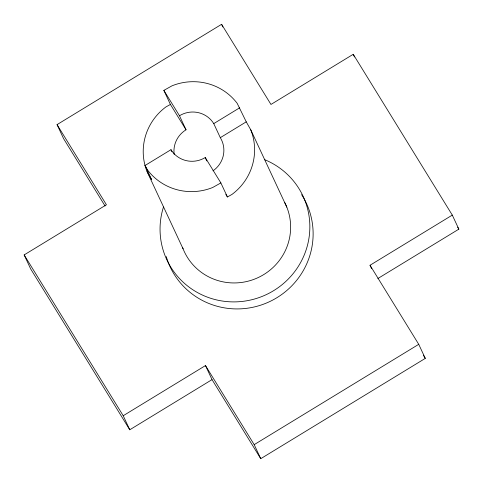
<?xml version="1.0" encoding="UTF-8"?>
<svg xmlns="http://www.w3.org/2000/svg" width="483" height="483" viewBox="0 0 483 483"><rect width="100%" height="100%" fill="white"/><g stroke="black" fill="none" stroke-linecap="round" stroke-linejoin="round"><path stroke-width="0.72" d="M105.077 205.993L63.605 138.669L57.048 124.62L221.594 24.307L270.963 104.449L353.236 54.295L452.299 215.104L458.85 229.153L377.863 278.528M170.408 104.437L165.868 106.978A55.901 54.76 -25 0 0 147.049 171.556L151.565 179.567L145.015 165.512L170.97 149.694A25.062 24.548 -25 0 0 205.239 157.555L220.864 182.918L227.415 196.973L231.955 194.432A55.901 54.76 -25 0 0 250.774 129.855L246.252 121.843L237.195 103.35A55.901 54.76 -25 0 0 172.051 85.799L163.858 90.381L170.408 104.437L186.033 129.8A25.062 24.548 -25 0 0 174.17 154.397M163.858 90.381L179.483 115.745A25.062 24.548 -25 0 1 213.752 123.612L239.701 107.787M129.764 429.779L123.213 415.73L205.486 365.571L212.037 379.62L129.764 429.779L30.701 268.971L24.15 254.921L106.423 204.762L57.048 124.62M213.003 170.819A25.062 24.548 -25 0 0 220.302 137.661L246.252 121.843M371.584 268.602L370.026 265.258L452.299 215.104M418.737 344.331L425.288 358.38L260.748 458.693L254.191 444.644L418.737 344.331L370.026 265.258M220.864 182.918L212.671 187.507A55.901 54.76 -25 0 1 147.52 169.956L145.015 165.512M457.667 227.233L458.85 229.153M423.325 355.192L425.288 358.38M225.851 194.438L227.415 196.973M205.486 365.571L254.191 444.644M212.037 379.62L260.748 458.693M24.15 254.921L123.213 415.73M353.236 54.295L354.48 56.97M221.594 24.307L222.844 26.982M250.774 129.855L286.811 207.135M213.752 123.612L220.302 137.661M205.239 157.555L206.796 160.905M179.483 115.745L186.033 129.8M170.97 149.694L171.906 151.698M147.049 171.556L183.087 248.836M301.609 194.643A75.179 73.639 -25 0 1 268.838 301.99A75.179 73.639 -25 0 1 166.243 256.57M264.442 159.589A75.179 73.639 -25 0 1 304.755 253.696A75.179 73.639 -25 0 1 210.159 298.114A75.179 73.639 -25 0 1 163.471 207.008M284.62 202.347A55.901 54.76 -25 0 1 257.034 278.093A55.901 54.76 -25 0 1 182.55 247.435"/></g></svg>
